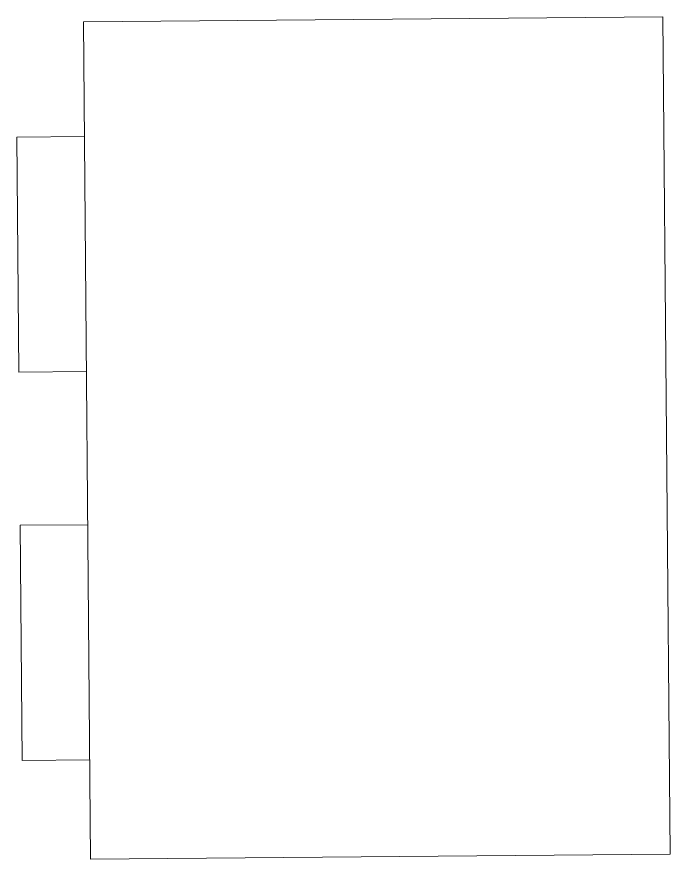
# Model space of a CAD drawing. Header units: millimetres. Extents: x -356 to 984, y -1262 to 367.
# Drawn here: x -24.95 to 4.04, y -1007.07 to -969.68 of the extents above; entities that cross this region are included whole.
import ezdxf

# ---------------------------------------------------------------- set-up
doc = ezdxf.new("R2010")
doc.units = ezdxf.units.MM

msp = doc.modelspace()

# ---------------------------------------------------------------- linework, layer by layer
at = {"color": 7, "linetype": 'Continuous', "lineweight": 15}
for p, q in [((3.718, -969.68), (-21.996, -969.9)), ((-21.678, -1007.071), (-21.996, -969.9)), ((4.036, -1006.851), (3.718, -969.68)), ((-24.953, -975.016), (-21.953, -974.99)), ((-24.863, -985.451), (-24.953, -975.016)), ((-24.863, -985.451), (-21.863, -985.426)), ((-24.805, -992.251), (-21.805, -992.225)), ((-24.716, -1002.686), (-24.805, -992.251)), ((-24.716, -1002.686), (-21.716, -1002.661)), ((4.036, -1006.851), (-21.678, -1007.071))]:
    msp.add_line(p, q, dxfattribs=at)

doc.saveas('drawing.dxf')
